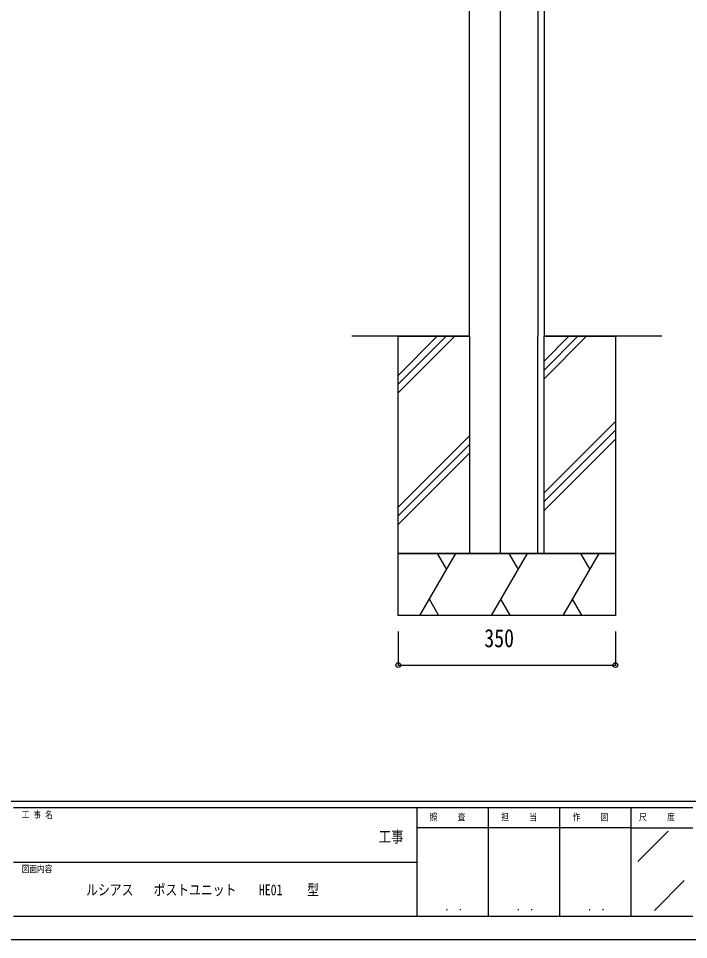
# Model space of a CAD drawing. Units: millimetres, scale not verified. Extents: x -2102 to 2103, y -1485 to 1485.
# Drawn here: x 5 to 1086, y -1485 to 0 of the extents above; entities that cross this region are included whole.
import ezdxf
from ezdxf.enums import TextEntityAlignment as Align

# ---------------------------------------------------------------- set-up
doc = ezdxf.new("R2010")
doc.units = ezdxf.units.MM
doc.header["$LTSCALE"] = 8
for name, color, linetype in [('0-1_USER1', 3, 'Continuous'), ('0-4_YKK_A1', 4, 'Continuous'), ('0-5_YKK_D', 6, 'Continuous'), ('0-6_YKK_ZWAK', 7, 'Continuous')]:
    doc.layers.add(name, color=color, linetype=linetype)
doc.styles.add('ＭＳ ゴシック', font='')
doc.styles.get('ＭＳ ゴシック').set_extended_font_data('MS Gothic')

msp = doc.modelspace()

# ---------------------------------------------------------------- linework, layer by layer
at = {"layer": '0-4_YKK_A1'}
for p, q in [((732.61, -512.5), (732.61, 187.709)), ((852.61, 187.5), (852.61, -512.5)), ((732.61, -512.5), (542.61, -512.5)), ((617.61, -512.5), (732.61, -512.5)), ((617.61, -575.52), (680.629, -512.5)), ((617.61, -589.662), (694.771, -512.5)), ((617.61, -603.804), (708.914, -512.5)), ((842.61, -862.5), (842.61, -512.5)), ((1042.61, -512.5), (852.61, -512.5)), ((852.61, -552.652), (892.761, -512.5)), ((852.61, -566.794), (906.904, -512.5)), ((852.61, -580.936), (921.046, -512.5)), ((852.61, -764.784), (967.61, -649.784)), ((852.61, -778.926), (967.61, -663.926)), ((617.61, -787.652), (732.61, -672.652)), ((852.61, -793.068), (967.61, -678.068)), ((617.61, -801.794), (732.61, -686.794)), ((617.61, -815.936), (732.61, -700.936)), ((652.642, -962.5), (710.377, -862.5)), ((680.643, -862.5), (695.51, -888.251)), ((768.112, -962.5), (825.847, -862.5)), ((796.113, -862.5), (810.98, -888.251)), ((883.582, -962.5), (941.317, -862.5)), ((911.583, -862.5), (926.45, -888.251)), ((967.025, -862.5), (967.61, -861.916)), ((682.775, -962.27), (667.775, -936.289)), ((798.245, -962.27), (783.245, -936.289)), ((913.715, -962.27), (898.715, -936.289)), ((622.775, -962.27), (622.908, -962.5)), ((738.245, -962.27), (738.378, -962.5)), ((853.715, -962.27), (853.848, -962.5))]:
    msp.add_line(p, q, dxfattribs=at)
for points in [[(782.61, -512.5), (782.61, 882), (842.61, 882), (842.61, -512.5)], [(852.61, -512.5), (967.61, -512.5), (967.61, -862.5), (617.61, -862.5), (617.61, -512.5)], [(732.61, -512.5), (732.61, -862.5), (852.61, -862.5), (852.61, -512.5)], [(842.61, -862.5), (782.61, -862.5), (782.61, -512.5)]]:
    msp.add_lwpolyline(points, dxfattribs=at)
msp.add_lwpolyline([(617.61, -862.5), (967.61, -862.5), (967.61, -962.5), (617.61, -962.5)], close=True, dxfattribs=at)
at = {"layer": '0-5_YKK_D'}
for p, q in [((617.61, -988.5), (617.61, -1043.5)), ((967.61, -988.5), (967.61, -1043.5)), ((617.61, -1042.5), (967.61, -1042.5))]:
    msp.add_line(p, q, dxfattribs=at)
for centre in [(617.61, -1042.5), (967.61, -1042.5)]:
    msp.add_circle(centre, 3.75, dxfattribs=at)
at = {"layer": '0-6_YKK_ZWAK'}
for p, q in [((1947.61, -1262.5), (-1952.39, -1262.5)), ((647.61, -1272.5), (-2.39, -1272.5)), ((762.61, -1272.5), (762.61, -1447.5)), ((877.61, -1272.5), (877.61, -1447.5)), ((992.61, -1272.5), (992.61, -1447.5)), ((1092.61, -1272.5), (992.61, -1272.5)), ((992.61, -1305), (647.61, -1305)), ((992.61, -1305), (1092.61, -1305)), ((1003.652, -1359.146), (1052.619, -1310.179)), ((-2.39, -1360), (647.61, -1360)), ((1030.436, -1437.994), (1078.546, -1389.884)), ((-2.39, -1447.5), (647.61, -1447.5)), ((647.61, -1447.5), (992.61, -1447.5)), ((992.61, -1447.5), (1092.61, -1447.5))]:
    msp.add_line(p, q, dxfattribs=at)
msp.add_lwpolyline([(-2102.4, -1485), (2102.6, -1485), (2102.6, 1485), (-2102.4, 1485)], close=True, dxfattribs=at)
msp.add_lwpolyline([(992.61, -1272.5), (647.61, -1272.5), (647.61, -1447.5)], dxfattribs=at)

# ---------------------------------------------------------------- texts
at = {"layer": '0-1_USER1', "style": 'ＭＳ ゴシック', "width": 0.8}
for s, p in [('ルシアス', (114.6, -1418.833)), ('ポストユニット', (223.371, -1418.833)), ('型', (470.694, -1418.833)), (' HE01', (383.532, -1418.833))]:
    msp.add_text(s, height=17.47, dxfattribs=at).set_placement(p, align=Align.BOTTOM_LEFT)
at = {"layer": '0-5_YKK_D', "style": 'ＭＳ ゴシック', "width": 0.8}
msp.add_text('350', height=29.33, dxfattribs=at).set_placement((756.343, -1022.5), align=Align.BOTTOM_LEFT)
at = {"layer": '0-6_YKK_ZWAK', "style": 'ＭＳ ゴシック', "width": 0.8}
for s, height, p in [('工 事 名', 11, (10.735, -1292.5)), ('照     査', 11, (668.31, -1296.25)), ('担     当', 11, (783.71, -1296.25)), ('作     図', 11, (898.71, -1296.25)), ('尺     度', 11, (1005.81, -1296.25)), ('工事', 18.33, (586.267, -1333.733)), ('図面内容', 11, (10.735, -1380)), ('． ．', 12.96, (692.6, -1442.176)), ('． ．', 12.96, (807.6, -1442.176)), ('． ．', 12.96, (922.6, -1442.176))]:
    msp.add_text(s, height=height, dxfattribs=at).set_placement(p, align=Align.BOTTOM_LEFT)

doc.saveas('drawing.dxf')
